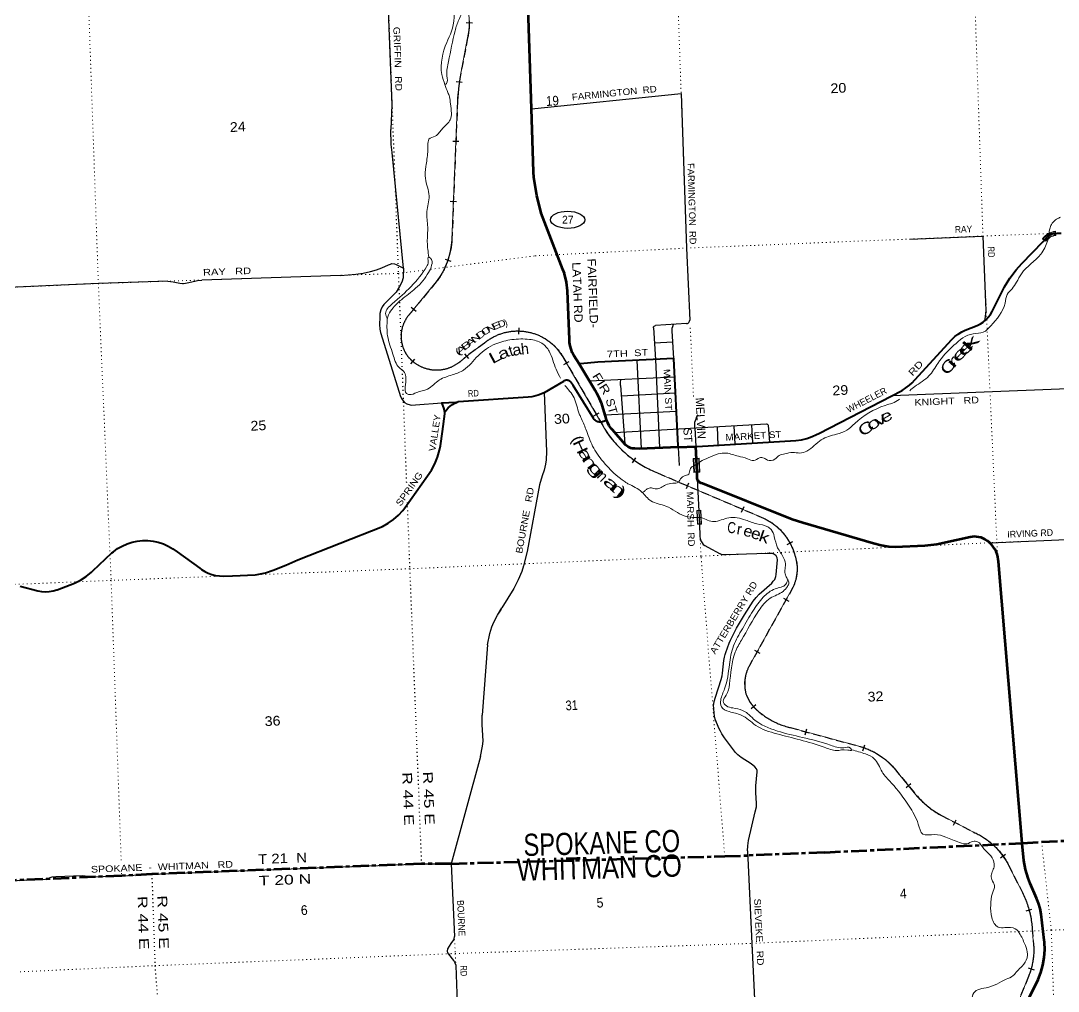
# Model space of a CAD drawing. Header units: feet. Extents: x 745759 to 1002271, y -170898 to 32007.
# Drawn here: x 947654 to 966393, y -70305 to -52781 of the extents above; entities that cross this region are included whole.
import ezdxf
from ezdxf.enums import TextEntityAlignment as Align

# ---------------------------------------------------------------- set-up
doc = ezdxf.new("R2010")
doc.units = ezdxf.units.FT
doc.header["$LTSCALE"] = 48
doc.header["$PDMODE"] = 32
doc.header["$PDSIZE"] = 24
for name, pattern in [('DOTTED', [1.5, 0.3, -1.2]), ('LONG_DASH_SHORT_DASH', [9.9, 6, -1.2, 1.5, -1.2]), ('MEDIUM_DASHED', [4.5, 3, -1.5])]:
    doc.linetypes.add(name, pattern=pattern)
for name, color, linetype, lineweight in [('11', 7, 'LONG_DASH_SHORT_DASH', 60), ('17', 7, 'Continuous', 25), ('23', 7, 'Continuous', 70), ('26', 7, 'Continuous', 40), ('29', 7, 'Continuous', 25), ('31', 7, 'Continuous', 13), ('34', 7, 'Continuous', 13), ('39', 7, 'Continuous', 13), ('59', 7, 'Continuous', 13), ('6', 7, 'DOTTED', 25), ('61', 7, 'Continuous', 13), ('63', 7, 'Continuous', 25), ('7', 7, 'DOTTED', 13)]:
    doc.layers.add(name, color=color, linetype=linetype, lineweight=lineweight)
for name, color, linetype in [('12', 7, 'Continuous'), ('27', 7, 'Continuous'), ('30', 7, 'Continuous'), ('41', 7, 'Continuous')]:
    doc.layers.add(name, color=color, linetype=linetype)

msp = doc.modelspace()

# ---------------------------------------------------------------- linework, layer by layer
at = {"layer": '11'}
for q in [(965743.23, -67631.71), (960785.92, -67854.04)]:
    msp.add_line((962175.06, -67797.62), q, dxfattribs=at)
for points in [[(965743.23, -67631.71), (966091.98, -67606.45), (966914.56, -67570.06)], [(955428.69, -68001.41), (954889.85, -68005.83), (950021.26, -68191.55), (949477.58, -68220.38), (944656.22, -68425.94), (944053.66, -68443.57), (939293.86, -68591.69), (938643.04, -68609.69), (935735.29, -68749.49)], [(955428.69, -68001.41), (960368.16, -67866.59), (960785.92, -67854.04)]]:
    msp.add_lwpolyline(points, dxfattribs=at)
at = {"layer": '17'}
msp.add_ellipse((957532.37, -56374.58), major_axis=(-309.24, 1), ratio=0.500121, dxfattribs=at)
at = {"layer": '23'}
msp.add_line((959529.31, -60480.22), (959845.45, -60467.55), dxfattribs=at)
for points in [[(956876.69, -54370.99), (956714.01, -49446.41), (956696.12, -49339.82), (956672.07, -49250.63), (956623.86, -49119.49), (956537.84, -48915.4), (956430.96, -48721.43), (956304.39, -48539.68), (956159.52, -48372.17), (956042.41, -48259.31), (955995.25, -48213.38), (954137.48, -46602.43)], [(957737.28, -58976.8), (957644.04, -58823.77), (957615.94, -58769.01), (957593.71, -58711.62), (957577.6, -58652.22), (957567.8, -58591.46), (957564.44, -58535.99), (957531.44, -57656.05), (957510.32, -57501.64), (957473.17, -57350.28), (957472.12, -57346.82), (957445.01, -57270.44), (957055.59, -56254.53), (956972.45, -55937.38), (956922.92, -55613.28), (956914.27, -55508.77), (956876.69, -54370.99)], [(958233.37, -59988.97), (958226.64, -59963.97), (958180.54, -59800.88), (958155.95, -59722.21), (958148.08, -59697.05), (958138.15, -59672.21), (958109.03, -59599.33), (958060.81, -59507.79), (958054.98, -59498.2), (958030.36, -59457.79), (957737.28, -58976.8)], [(959529.31, -60480.22), (958828.71, -60508.31), (958747.62, -60506.82), (958723.7, -60505.89), (958698.19, -60502.29), (958673.2, -60496.05), (958648.99, -60487.23), (958625.84, -60475.93), (958603.99, -60462.28), (958583.7, -60446.41), (958565.17, -60428.51), (958339.62, -60169), (958317.84, -60143.95), (958300.7, -60119), (958283.98, -60094.66), (958255.42, -60042.05), (958243.59, -60013.97), (958233.37, -59988.97)], [(965739.01, -67631.91), (965313.23, -62543.5), (965310.65, -62509.56), (965302.46, -62459.95), (965289.13, -62411.48), (965270.8, -62364.67), (965247.69, -62320.02), (965220.03, -62278.04), (965188.13, -62239.18), (965152.35, -62203.87), (965113.08, -62172.49), (965070.73, -62145.38), (965025.79, -62122.86), (964997.86, -62112.82), (964959.08, -62102.77), (964919.46, -62096.83), (964879.44, -62095.06), (964839.45, -62097.49), (964799.94, -62104.08), (964364.7, -62202.78), (964201.05, -62236.41), (963982.26, -62260.72), (963446.79, -62284.99), (963335.43, -62279.03), (963193.03, -62258.03), (963053.6, -62222.27), (961779.33, -61848.51), (961589.58, -61783.78), (959968.06, -61139.36), (959943.14, -61129.45), (959918.06, -61116.51), (959917.72, -61116.3), (959908.98, -61109.45), (959901, -61101.72), (959893.88, -61093.2), (959887.68, -61083.99), (959882.49, -61074.17), (959879.71, -61067.26), (959873.36, -61042.15), (959872.16, -61017.26), (959868.35, -60938.87), (959845.45, -60467.55)], [(965529.75, -71131.61), (965653.98, -70846.24), (966028.62, -70094.93), (966079.7, -69965.78), (966117, -69832), (966140.11, -69695.05), (966148.78, -69556.44), (966142.91, -69417.69), (966139, -69381.71), (966082.7, -68914.58), (966064.88, -68812.65), (966036.51, -68713.15), (965999.97, -68621.7), (965883.54, -68357.38), (965847.21, -68261.82), (965802.26, -68104.5), (965774, -67943.35), (965739.51, -67637.93), (965739.01, -67631.91)]]:
    msp.add_lwpolyline(points, dxfattribs=at)
at = {"layer": '26'}
for points in [[(959845.45, -60467.55), (959870.45, -60466.06), (961652.09, -60360), (961753.69, -60346.62), (961853.33, -60322.71), (961949.93, -60288.5), (962023.71, -60254.29), (962071.63, -60231.51), (963571.59, -59454.19), (963641.37, -59411.22), (963706.27, -59361.2), (963755, -59315.67), (963804.28, -59263.62), (964469.31, -58536.13), (964524.7, -58483.76), (964585.26, -58437.47), (964650.32, -58397.76), (964711.5, -58368.29), (964930.63, -58285.01), (964986.07, -58255.43), (965038.12, -58220.22), (965086.21, -58179.76), (965129.8, -58134.49), (965168.42, -58084.92), (965201.64, -58031.58), (965225.09, -57984.36), (965422.52, -57586.96), (965520.2, -57425.98), (965634.18, -57276.09), (965737.31, -57164.22), (966117.59, -56765.11), (966182.76, -56693.84), (966230.11, -56655.57), (966256.52, -56642.81), (966284.75, -56630.97), (966314.8, -56623.68), (966349.38, -56619.96)], [(966349.38, -56619.96), (966371.58, -56618.21), (966447.22, -56614.2)], [(959529.31, -60480.22), (959528.21, -60458.82), (959446.95, -58882.18), (958074.16, -58943.84), (957766.86, -58973.9), (957737.28, -58976.8)], [(958233.37, -59988.97), (958208.37, -60002.26), (958184.15, -60015.13), (958175.78, -60018.89), (958161.72, -60023.85), (958147.21, -60027.31), (958132.41, -60029.23), (958117.5, -60029.6), (958102.63, -60028.4), (958087.97, -60025.66), (958073.67, -60021.4), (958059.9, -60015.67), (958046.8, -60008.53), (958034.53, -60000.06), (958023.2, -59990.36), (958012.95, -59979.52), (958003.89, -59967.67), (957632.16, -59364.55), (957590.45, -59306.23), (957583.03, -59298.65), (957574.87, -59291.88), (957566.03, -59286.01), (957556.64, -59281.09), (957546.78, -59277.19), (957536.57, -59274.33), (957526.11, -59272.55), (957515.53, -59271.88), (957504.93, -59272.32), (957494.44, -59273.87), (957484.17, -59276.5), (957474.23, -59280.19), (957464.73, -59284.9), (957455.77, -59290.58), (957454.38, -59291.59), (957105.84, -59501.32), (957000.89, -59539.24), (956954.91, -59554.04), (956886.93, -59569.44), (956817.71, -59577.65), (955562.21, -59661.87), (955550.87, -59662.63)], [(955314.23, -59852.89), (955308.97, -59827.89), (955300.64, -59789.24), (955279.49, -59724.77), (955261.08, -59681.87), (955512.21, -59665.2), (955550.87, -59662.63)], [(955314.23, -59852.89), (955328.68, -59827.89), (955342.93, -59808.07), (955375.27, -59771.79), (955411.24, -59739.09), (955450.42, -59710.33), (955492.4, -59685.82), (955512.21, -59676.89), (955550.87, -59662.63)], [(947644.87, -62992.13), (947960.12, -63076.16), (948028.94, -63086.85), (948098.5, -63090.29), (948168.04, -63086.44), (948236.8, -63075.34), (948304.02, -63057.11), (948313.06, -63054.08), (948622.89, -62935.68), (948732.98, -62880.92), (948836.75, -62814.96), (948933.05, -62738.51), (948957.87, -62715.96), (949300.65, -62390.67), (949326.36, -62369.1), (949403.86, -62312.91), (949486.8, -62265.13), (949574.29, -62226.28), (949665.36, -62196.79), (949759.02, -62176.98), (949854.23, -62167.07), (949949.95, -62167.16), (950045.14, -62177.26), (950138.76, -62197.26), (950229.77, -62226.93), (950317.18, -62265.95), (950400.03, -62313.89), (950477.42, -62370.24), (950888.08, -62663.19), (950920.61, -62687.64), (950979.42, -62724.63), (951041.77, -62755.28), (951106.98, -62779.24), (951174.34, -62796.25), (951243.11, -62806.13), (951312.53, -62808.77), (951480.3, -62802.46), (951886.8, -62786.31), (951926.84, -62780.57), (952072.59, -62749.68), (952214.32, -62703.72), (952441.1, -62609.99), (952661.61, -62516.9), (954189.1, -61910.87), (954290.87, -61854.19), (954386.16, -61787.18), (954473.92, -61710.58), (954553.2, -61625.23), (954593.99, -61573.37), (955002.33, -61000.23), (955074.71, -60892.92), (955135.48, -60778.63), (955183.96, -60658.62), (955219.64, -60534.19), (955234.61, -60458.68), (955273.5, -60200.13), (955312.26, -59877.89), (955314.23, -59852.89)]]:
    msp.add_lwpolyline(points, dxfattribs=at)
at = {"layer": '29'}
for p, q in [((959678.97, -56886.27), (959737.82, -58189.95)), ((953430.11, -57378.48), (950925.33, -57463.38)), ((959678.73, -58247.37), (959118.58, -58283.59)), ((959083.13, -58325.26), (959116.85, -58897.29)), ((959446.95, -58882.18), (959420.22, -58381.67)), ((959099.07, -58595.7), (959430.7, -58577.83)), ((958781.07, -58912.09), (958860.54, -60508.41)), ((959116.85, -58897.29), (959187.95, -60493.12)), ((959464.19, -59216.73), (957925.44, -59288.86)), ((958486.01, -59369), (958564.44, -60422.94)), ((957109.56, -59495.09), (957150.01, -60560.11)), ((959479.01, -59504.13), (958505.98, -59556.49)), ((963392.29, -59548.17), (966566.92, -59419.35)), ((959489.17, -59834.2), (958208.31, -59905)), ((958381.42, -60216.98), (961119.68, -60061.8)), ((959828.78, -60134.04), (959845.08, -60468.08)), ((960230.91, -60112.16), (960246.53, -60443.98)), ((960536.15, -60095.58), (960553.75, -60425.38)), ((960853.12, -60076.9), (960872.72, -60403.96)), ((961153.96, -60080.33), (961176.02, -60388.34)), ((959529.5, -60483.82), (959545.11, -60813.16)), ((959874.13, -61051.57), (959913.25, -61872.66)), ((965172, -62205.14), (966683.16, -62143.82)), ((956329.78, -63407.85), (956285.82, -63480.11)), ((956085.2, -64052.17), (955989.91, -65320.28))]:
    msp.add_line(p, q, dxfattribs=at)
for points in [[(954286.01, -52438.4), (954354.04, -54297.09), (954337.08, -54741.77)], [(956876.69, -54370.99), (959581.48, -54096.62), (959678.97, -56886.27)], [(954566.75, -57248.62), (954360.15, -55162.4), (954346.76, -55016.94), (954337.08, -54741.77)], [(963712.29, -56725.52), (965032.75, -56668.55), (965081.98, -57870.09)], [(953430.11, -57378.48), (953704, -57355.8), (953836, -57338.57), (953973.73, -57307.95), (954078.94, -57281.16), (954176.5, -57244.79), (954298.93, -57185.46), (954331.46, -57173.97), (954358.24, -57166.32), (954402.23, -57168.23), (954436.67, -57181.63), (954566.75, -57248.62)], [(954566.75, -57248.62), (954559.12, -57420.87), (954535.21, -57499.34), (954497.91, -57577.81), (954433.82, -57679.25), (954383.13, -57738.59), (954214.79, -57903.19), (954179.4, -57949.12), (954157.4, -57998.88), (954142.09, -58069.7), (954138.27, -58132.86), (954135.4, -58266.84), (954138.27, -58347.23), (954150.7, -58412.3), (954188.01, -58527.14), (954513.21, -59568.33), (954544.78, -59621.92), (954585.91, -59671.69), (954625.12, -59696.57), (954685.38, -59717.62), (954718.86, -59719.54), (954784.86, -59717.62), (955261.08, -59681.87)], [(950307.8, -57483.67), (949055.79, -57525.04), (943769.31, -57761.6), (938423.88, -57944.65), (935296.44, -58059.8)], [(950307.8, -57483.67), (950357.27, -57486.9), (950404.13, -57494.57), (950528.48, -57517.53), (950576.3, -57522.31), (950593.04, -57522.31), (950630.82, -57520.4), (950658.56, -57515.62), (950796.29, -57481.17), (950849.37, -57470.64), (950925.33, -57463.38)], [(965081.98, -57870.09), (965083.26, -58010.83), (965081.82, -58063.46), (965074.65, -58118.97), (965061.19, -58200.81)], [(959420.22, -58381.67), (959421.92, -58332.84), (959429.57, -58300.31), (959444.88, -58262.03)], [(959678.73, -58247.37), (959695.73, -58244.32), (959709.83, -58239.06), (959720.6, -58230.92), (959728.73, -58219.92), (959734.95, -58206.04), (959737.82, -58189.95)], [(959083.13, -58325.26), (959085.24, -58307), (959092.89, -58294.56), (959106.28, -58286.91), (959118.58, -58283.59)], [(958486.01, -59369), (958487.9, -59313.76), (958494.6, -59264)], [(959828.78, -60134.04), (959828.66, -60057.85), (959831.53, -60030.09), (959839.18, -59996.6), (959851.62, -59965.98), (959861.18, -59944.92), (959890.84, -59898.98)], [(961119.68, -60061.8), (961133.82, -60062.62), (961140.52, -60064.53), (961147.21, -60071.23), (961153.96, -60080.33)], [(957150.01, -60560.11), (957143.33, -60706.57), (957131.23, -60788.05), (957108.11, -60895.96), (957074, -60999.47), (957021.17, -61158.03), (956801.06, -62364.88), (956735.02, -62624.75), (956703.1, -62723.85), (956638.17, -62875.8), (956558.93, -63029.96), (956343.22, -63382.33)], [(959913.25, -61872.66), (959920.63, -62096.21), (959925.58, -62132.54), (959938.23, -62171.09), (959958.6, -62208.52), (959982.26, -62237.16), (960007.02, -62253.67), (960061.5, -62285.61), (960287.66, -62406.74)], [(960580.96, -63745.73), (960723.49, -63505.67), (960884.17, -63261.22), (960937, -63195.15), (960992.03, -63135.69), (961218.75, -62937.48), (961246.26, -62900.04), (961271.57, -62869.21), (961292.48, -62818.56), (961300.19, -62776.72), (961322.2, -62514.65), (961318.34, -62476.11), (961299.63, -62443.07), (961268.27, -62417.75), (961234.15, -62402.33), (961201.68, -62397.93), (961137.3, -62397.93), (960388.92, -62426.56), (960344.9, -62423.24), (960311.88, -62415.54), (960287.66, -62406.74)], [(956085.2, -64052.17), (956125.3, -63844.81), (956162.72, -63725.89), (956197.94, -63640), (956266.18, -63514.47), (956343.22, -63382.33)], [(960167.12, -65135.37), (960169.9, -65112.24), (960180.35, -65073.7), (960204.57, -64994.42), (960303.62, -64677.29), (960321.23, -64606.81), (960330.03, -64560.57), (960354.24, -64333.74), (960365.25, -64272.07), (960376.26, -64224.72), (960387.26, -64190.59), (960451.09, -64018.81), (960473.66, -63962.64), (960580.96, -63745.73)], [(960779.42, -67766.74), (960786.75, -67681.2), (960801.05, -67584.3), (960919.91, -67064.56), (960940.83, -66976.47), (960941.93, -66910.4), (960928.72, -66721), (960933.12, -66597.68), (960955.13, -66342.21), (960952.94, -66317.99), (960941.93, -66291.56), (960915.51, -66254.12), (960849.48, -66201.27), (960664.58, -66086.75), (960605.16, -66038.3), (960563.33, -65994.25), (960365.23, -65729.98), (960315.71, -65657.3), (960290.39, -65611.06), (960262.88, -65553.8), (960197.96, -65390.82), (960184.75, -65335.77), (960175.93, -65276.31), (960167.12, -65135.37)], [(955955, -66068.23), (955994.34, -65877.5), (956003.14, -65791.61), (956000.94, -65688.1), (955985.53, -65487.7), (955989.91, -65320.28)], [(955955, -66068.23), (955428.69, -68001.41), (955487.2, -69318.45)], [(960779.42, -67766.74), (960857.65, -69440.1), (960951.89, -71327.74)], [(948972.23, -68241.6), (949477.58, -68220.38), (950021.26, -68191.55), (954889.85, -68005.83), (955428.69, -68001.41)], [(947328.01, -68314.69), (948102.68, -68280.22), (948142.86, -68270.31), (948184.12, -68253.79), (948222.1, -68241.68), (948285.37, -68233.97), (948771.82, -68216.35), (948816.96, -68219.65), (948853.27, -68225.16), (948921.5, -68240.58), (948947.92, -68243.88), (948972.23, -68241.6)], [(955589.24, -71556), (955797.87, -71187.23), (955822.08, -71138.77), (955828.68, -71099.14), (955817.68, -71059.49), (955793.46, -70993.43), (955586.56, -70641.06), (955562.35, -70594.81), (955542.53, -70513.33), (955516.12, -69839.44), (955501.81, -69797.59), (955476.5, -69751.35), (955384.05, -69636.83), (955367.54, -69610.4), (955360.94, -69579.56), (955366.44, -69539.93), (955428.07, -69443.03), (955476.5, -69376.96), (955482, -69357.13), (955487.2, -69318.45)]]:
    msp.add_lwpolyline(points, dxfattribs=at)
at = {"layer": '31'}
for p, q in [((959863.38, -61622.17), (959938.29, -61618.58)), ((959875.35, -61871.88), (959863.38, -61622.17))]:
    msp.add_line(p, q, dxfattribs=at)
msp.add_lwpolyline([(959882.96, -61863.5), (959871.75, -61629.78), (959930.67, -61626.95), (959941.88, -61860.67)], close=True, dxfattribs=at)
msp.add_lwpolyline([(959938.29, -61618.58), (959950.26, -61868.29), (959875.35, -61871.88)], dxfattribs=at)
at = {"layer": '34'}
for p, q in [((955723.96, -53089.99), (955585.03, -53820.51)), ((955542.21, -54224.24), (955440.16, -56733.7)), ((955157.5, -57496.7), (954687.56, -58067.15)), ((957443.84, -58847.76), (958239.81, -60212.91)), ((959156.74, -60947.27), (961066.77, -61762.52)), ((961599.37, -63012.78), (960814.91, -64423.37)), ((961549.39, -65544.63), (962792.74, -65881.59)), ((963429.98, -66278.1), (963847.38, -66785.72)), ((964282.07, -67133.21), (964887.51, -67443.64)), ((965494.98, -68028.18), (965744.91, -68521.86)), ((965920.32, -69172.85), (965945.67, -69460.6)), ((965853.59, -70040.27), (965697.62, -70427.05))]:
    msp.add_line(p, q, dxfattribs=at)
msp.add_lwpolyline([(955603.01, -58926.11), (955748.17, -58804.71), (956032.58, -58595.48)], dxfattribs=at)
for centre, radius, start, end in [((954440.65, -52809.53), 1313.6, 347.67223, 36.25922), ((959481.63, -54437.92), 3945.21, 170.99638, 176.89519), ((954053.18, -56653.73), 1389.28, 322.64438, 356.70044), ((955120.19, -58479.13), 597.41, 136.40021, 223.19918), ((956629.61, -59329.16), 945.9, 30.59285, 129.13663), ((955164.41, -58410.52), 676.91, 224.87148, 310.38718), ((959902.41, -59076.59), 2013.81, 214.3509, 248.26733), ((960643.03, -62696.53), 1025.64, 15.96513, 65.59724), ((960903.22, -62678.26), 772.35, 334.33464, 19.97446), ((961417.14, -64758.15), 689.02, 150.93035, 194.94203), ((961470.14, -64662.64), 768.89, 200.80985, 231.06296), ((961868.36, -64213.57), 1368.74, 229.91091, 256.52411), ((962488.02, -67081.63), 1238.13, 40.46555, 75.75219), ((965058.47, -65716.34), 1615.64, 221.44397, 241.2785), ((964354.34, -68605.64), 1278.48, 26.85136, 65.3527), ((964239.54, -69276.61), 1683.98, 3.5326, 26.62792), ((964718.27, -69562.77), 1231.64, 337.18933, 4.75874)]:
    msp.add_arc(centre, radius, start, end, dxfattribs=at)
at = {"layer": '39'}
for points in [[(955316.29, -53934.34), (955259.07, -53751.81), (955347.46, -53175.28), (955481.71, -52713.34), (955522.97, -52570.28), (955576.12, -52587.8), (955603.85, -52660.98), (955568.54, -52761.44), (955497.94, -52962.36), (955380.27, -53516.16), (955352.85, -53777.41), (955343.4, -53912.86), (955316.29, -53934.34)], [(955025.19, -57044.31), (954996.94, -56774.69), (955003.9, -56506.39), (954988.2, -56227.12), (955030.59, -55942.98), (954962.85, -55628), (954972.37, -55411.95), (955003.9, -55152.52), (955007.73, -55025.4), (955026.78, -54921.72), (955140.6, -54863.72), (955274.56, -54724.14), (955411.74, -54568.29), (955431.91, -54446.41), (955415.8, -54282), (955397.36, -54151.96), (955367.43, -54074.86), (955316.29, -53934.34)], [(966218.81, -56712.76), (966239.58, -56539.9), (966268.26, -56458.37), (966304.49, -56411.57), (966360.36, -56366.28), (966414.71, -56336.08), (966433.65, -56324.81)], [(966218.81, -56712.76), (966201.83, -56759.56), (966078.74, -56997.74), (965727.79, -57347.47), (965640.87, -57502.86), (965558.1, -57619.77), (965472.54, -57720.69), (965432.16, -57881.84), (965172.66, -58291.54), (965039.43, -58404.89), (964855.72, -58432.08), (964507.91, -58640.63), (964218.18, -58967.2), (964058.36, -59194.68), (963800.26, -59386.72), (963710.92, -59460.64)], [(954274.58, -58164.19), (954243.57, -58064.98), (954361.9, -57893.94), (954704.58, -57580.88), (954984.71, -57222.55), (955014.29, -57128.42), (955018.47, -57049.64), (955053.47, -57066.05), (955075.92, -57195.89), (955019.93, -57325.58), (954786.52, -57611.09), (954529.11, -57817.2), (954381.3, -57961.48), (954299.12, -58090.45), (954272.77, -58168.31)], [(954272.77, -58168.31), (954279.62, -58472.19), (954376.24, -58801.86), (954488.59, -59042.11), (954585.62, -59134.03), (954610.42, -59229.51), (954600.15, -59389.18), (954622.21, -59510.99), (954669.44, -59530.82), (954808.33, -59491.74), (954998.49, -59431.99), (955217.65, -59266.05), (955448.57, -59176.09), (955653.41, -59087.41), (955914.38, -58830.76), (956233.71, -58615.56), (956525.62, -58538.71), (956843.25, -58535.13), (957067.91, -58604.64), (957197.7, -58749.34), (957322.22, -59073.6), (957404.42, -59236.48)], [(957478.48, -59364.57), (957647.31, -59591.46), (957741.76, -59876.92), (957770.11, -59942.91)], [(963526.85, -59612.95), (963518.04, -59620.24), (963265.83, -59727.37), (962716.57, -60052.63), (962575.71, -60174.42), (962390.15, -60246.02), (962113.46, -60346.3), (961852.04, -60552.6), (961724.99, -60587.08), (961599.7, -60575.12), (961456.11, -60600.34), (961354.96, -60629.5), (961275.85, -60697.87), (961141.9, -60714.55), (961079.73, -60677.33), (960997.07, -60673.34), (960894.89, -60722.71), (960778.55, -60688.15), (960615.56, -60645.82), (960397.51, -60588.08), (960249.41, -60603.44), (960067.77, -60672.84), (959930.36, -60742.07), (959805.11, -60824.1)], [(957770.11, -59942.91), (957862.1, -60157.07), (957983.62, -60461.34), (958172.28, -60740.14), (958572.55, -61109.23), (958621.94, -61139.55)], [(959805.11, -60824.1), (959789.83, -60829.59), (959743.94, -60878.19), (959718.08, -60966.1), (959629.36, -61002.71), (959556.56, -61076.82), (959532.15, -61112.27), (959432.51, -61131.29), (959305.27, -61161.74), (959219.05, -61208.3), (959133.85, -61234.66), (959044.38, -61214.9), (958968.92, -61234.74), (958924.44, -61271.18), (958880.7, -61296.5)], [(958621.94, -61139.55), (958873.26, -61293.85), (959035.84, -61451.04), (959308.04, -61546.41), (959636.44, -61721.61), (959945.37, -61750.97)], [(959945.37, -61750.97), (960174.39, -61822), (960440.71, -61756.48), (960748.37, -61795.71), (960950.86, -61864.29), (961148.79, -61918.66), (961207.15, -61967.55), (961263.77, -62092.64), (961323.99, -62295.16), (961433.58, -62479.14), (961464.85, -62624.67), (961453.62, -62723.94), (961471.81, -62807.66), (961507.17, -62872.4)], [(961507.17, -62872.4), (961471.08, -62956.79), (961281.99, -63038.64), (961066.16, -63190.32), (960877.23, -63439.38), (960687.83, -63761), (960527.84, -64067.06), (960453.91, -64405.15), (960366.84, -64844.62), (960296.43, -65049.56), (960310.27, -65167.74), (960447.33, -65255.67), (960667.59, -65317.34), (960930.17, -65503.84), (961309.76, -65656.37), (962164.41, -65898.29), (962386.57, -65957.85), (962591.34, -65949.76), (962659.76, -65950.42), (962637.92, -65915.23), (962520.15, -65906.59), (962277.21, -65860.49), (961773.6, -65722.14), (961319.34, -65605.53), (960890.34, -65388.96), (960782.89, -65289.49), (960691.64, -65233.55), (960512.5, -65190), (960399.97, -65151.23), (960343.56, -65067.38), (960394.62, -64960.1), (960455.2, -64759.67), (960557.74, -64184.46), (960671.7, -63965.28), (960985.49, -63432.03), (961191.75, -63208.3), (961423.01, -63084.07), (961502.86, -62995.1), (961526.52, -62933.59), (961507.17, -62872.4)], [(962663.55, -65944.52), (962912.62, -66020.55), (963069.65, -66105.48), (963209.89, -66340.33), (963376.65, -66541.63), (963698.92, -66960.91), (963863.77, -67287.22), (963948.98, -67466.35), (964158.55, -67474.15), (964364.07, -67522.44), (964610.18, -67619.09), (964742.09, -67642.8), (964852.58, -67599.08), (964935.35, -67605.07), (965048.1, -67730.46), (965175.19, -67861.19), (965236.66, -68007.25), (965219.22, -68102.8), (965185.43, -68193.11), (965194.17, -68289.38), (965241.83, -68399.86), (965206.1, -68532.57), (965172.5, -68749.8), (965193.57, -68974.41), (965308.68, -69148.04), (965429.77, -69156.17), (965617.76, -69175.1), (965705.45, -69281.59), (965799.58, -69478.41), (965837.8, -69635.86), (965829.91, -69698.95), (965739.45, -69852.08), (965651.29, -69941.05), (965580.89, -70023.09), (965449.31, -70088.01), (965282.59, -70174.8), (965090.71, -70240.68), (964937.68, -70278.45), (964851.23, -70361.28), (964815.01, -70483.95), (964694.24, -70564.45), (964627.72, -70684.58), (964636.49, -70863.46), (964666.65, -71027.18), (964696.1, -71168.03)]]:
    msp.add_spline(points, degree=3, dxfattribs=at)
at = {"layer": '59'}
for points in [[(959813.26, -60936.1), (959801.17, -60686.39), (959906.05, -60681.32), (959918.13, -60931.03)], [(959898.44, -60689.7), (959809.55, -60693.99), (959820.86, -60927.71), (959909.74, -60923.42)]]:
    msp.add_lwpolyline(points, close=True, dxfattribs=at)
at = {"layer": '6'}
msp.add_line((954493.7, -57863.76), (954619.34, -61129.8), dxfattribs=at)
for points in [[(954125.37, -48761.83), (954270.95, -51977.25), (954473.65, -57342.45), (954490.27, -57774.44)], [(954632.8, -61479.87), (954678.79, -62675.29), (954889.85, -68005.83)], [(950021.36, -68193.56), (950078.08, -69842.81), (950229.61, -71777.33)]]:
    msp.add_lwpolyline(points, dxfattribs=at)
at = {"layer": '61'}
for p, q in [((966336.27, -56590.91), (966343.46, -56649.74)), ((966343.24, -56581.91), (966352.34, -56656.35)), ((966169.26, -56761.88), (966109.26, -56716.89)), ((966167.66, -56750.68), (966120.74, -56715.5))]:
    msp.add_line(p, q, dxfattribs=at)
for centre, radius, start, end in [((966382.2, -56919.09), 339.38, 96.46897, 143.46751), ((966382.2, -56919.09), 331.38, 97.96683, 142.09258), ((966381.45, -56919.46), 272.38, 98.01668, 141.70942), ((966381.45, -56919.46), 264.38, 96.46886, 143.46744)]:
    msp.add_arc(centre, radius, start, end, dxfattribs=at)
msp.add_point((966120.74, -56715.5), dxfattribs=at)
at = {"layer": '63'}
for p, q in [((955700.66, -52814.96), (955811.27, -52815.63)), ((955519.73, -53877.56), (955629.34, -53892.39)), ((955459.04, -54952.8), (955569.56, -54957.29)), ((955412.31, -56037.59), (955522.83, -56042.08)), ((955317.01, -57086.13), (955421.77, -57121.62)), ((954708.65, -57953.3), (954794.02, -58023.63)), ((956652.89, -58437.05), (956656.76, -58326.51)), ((955747.46, -58878.45), (955676.5, -58793.6)), ((954699.35, -58973.7), (954769.73, -58888.37)), ((957460.95, -58988.5), (957556.5, -58932.78)), ((958003.27, -59913.45), (958098.83, -59857.73)), ((958700.32, -60761.65), (958764.35, -60671.46)), ((959676.6, -61227.33), (959720.02, -61125.6)), ((960674.21, -61655.97), (960717.63, -61554.24)), ((961499.71, -62237.13), (961597.13, -62184.75)), ((961428.13, -63205.26), (961524.79, -63259.02)), ((960909.29, -64143.58), (961005.96, -64197.34)), ((960843.91, -65199.71), (960928.29, -65128.18)), ((961821.65, -65673.85), (961850.58, -65567.09)), ((962864.91, -65961.32), (962900.65, -65856.64)), ((963645.16, -66624.02), (963730.59, -66553.77)), ((964499.53, -67307.77), (964550, -67209.34)), ((965351.1, -67893.66), (965440.75, -67828.87)), ((965810.96, -68851.77), (965917.91, -68823.55)), ((965851.91, -69883.78), (965957.92, -69915.34))]:
    msp.add_line(p, q, dxfattribs=at)
at = {"layer": '63', "linetype": 'MEDIUM_DASHED'}
for points in [[(955755.1, -52780.64), (955755.33, -52803.62), (955755.19, -52826.54), (955754.76, -52849.52), (955753.89, -52872.33), (955752.51, -52895.35), (955750.88, -52918.24), (955748.68, -52941.04), (955746.31, -52963.81), (955743.36, -52986.69), (955740.07, -53009.32), (955736.4, -53031.89), (955732.35, -53054.6), (955727.78, -53077.02), (955725.04, -53090.2), (955586.11, -53820.69), (955576.9, -53881.69), (955567.67, -53949.91), (955559.99, -54018.63), (955553.13, -54086.98), (955547.44, -54155.4), (955543.31, -54224.3), (955441.26, -56733.77), (955441.15, -56735.1), (955439.55, -56759.4), (955437.54, -56783.57), (955435.02, -56807.72), (955432.09, -56831.72), (955428.78, -56855.78), (955425.16, -56879.77), (955420.91, -56903.66), (955416.38, -56927.48), (955411.33, -56951.26), (955405.99, -56974.99), (955400.12, -56998.5), (955393.94, -57021.94), (955387.35, -57045.25), (955380.25, -57068.52), (955372.82, -57091.54), (955365.01, -57114.6), (955356.75, -57137.34), (955348.1, -57160.13), (955339.02, -57182.58), (955329.62, -57204.96), (955319.9, -57227.1), (955309.67, -57249.21), (955299.01, -57270.98), (955288.12, -57292.57), (955276.73, -57314.14), (955265.09, -57335.34), (955253.04, -57356.41), (955240.46, -57377.23), (955227.74, -57397.79), (955214.61, -57418.21), (955200.95, -57438.38), (955187.16, -57458.28), (955173.03, -57477.94), (955158.36, -57497.38), (954688.39, -58067.88), (954681.2, -58075.5), (954674.26, -58083.23), (954667.45, -58091.07), (954660.69, -58099.04), (954654.14, -58107.12), (954647.76, -58115.3), (954641.42, -58123.6), (954635.31, -58132.01), (954629.36, -58140.5), (954623.49, -58149.17), (954617.84, -58157.87), (954612.28, -58166.66), (954606.89, -58175.6), (954601.71, -58184.58), (954596.66, -58193.69), (954591.73, -58202.84), (954586.98, -58212.15), (954582.4, -58221.45), (954578, -58230.93), (954573.76, -58240.39), (954569.65, -58249.98), (954565.75, -58259.61), (954562.02, -58269.32), (954558.42, -58279.07), (954555.03, -58288.93), (954551.78, -58298.84), (954548.72, -58308.79), (954545.81, -58318.77), (954543.15, -58328.82), (954540.61, -58338.93), (954538.24, -58349.03), (954536.04, -58359.2), (954534.06, -58369.42), (954532.24, -58379.72), (954530.55, -58389.97), (954529.12, -58400.28), (954527.85, -58410.61), (954526.71, -58420.97), (954525.79, -58431.29), (954525.07, -58441.72), (954524.48, -58452.11), (954524.14, -58462.49)], [(954524.14, -58462.49), (954523.89, -58472.88), (954523.89, -58483.33), (954524.06, -58493.71), (954524.4, -58504.08), (954524.91, -58514.52), (954525.67, -58524.88), (954526.52, -58535.24), (954527.6, -58545.59), (954528.83, -58555.98), (954530.26, -58566.23), (954531.91, -58576.52), (954533.67, -58586.77), (954535.61, -58597.01), (954537.8, -58607.17), (954540.12, -58617.37), (954542.6, -58627.47), (954545.29, -58637.53), (954548.14, -58647.49), (954551.18, -58657.46), (954554.33, -58667.37), (954557.74, -58677.2), (954561.26, -58686.99), (954565, -58696.73), (954568.87, -58706.41), (954572.94, -58715.97), (954577.13, -58725.49), (954581.5, -58734.92), (954586.07, -58744.29), (954590.77, -58753.54), (954595.64, -58762.79), (954600.67, -58771.86), (954605.87, -58780.92), (954611.23, -58789.82), (954616.72, -58798.67), (954622.33, -58807.4), (954628.15, -58816.07), (954634.14, -58824.56), (954640.21, -58832.98), (954646.48, -58841.34), (954652.84, -58849.54), (954659.37, -58857.65), (954666.1, -58865.63), (954672.87, -58873.47), (954679.81, -58881.23), (954685.48, -58887.32), (954693.87, -58895.65), (954702.4, -58903.75), (954711.08, -58911.69), (954719.9, -58919.6), (954728.87, -58927.27), (954737.93, -58934.74), (954747.14, -58942.17), (954756.48, -58949.35), (954765.93, -58956.35), (954775.57, -58963.26), (954785.26, -58969.92), (954795.03, -58976.49), (954805, -58982.87), (954815.03, -58989.01), (954825.19, -58995.01), (954835.41, -59000.86), (954845.82, -59006.52), (954856.22, -59011.99), (954866.81, -59017.27), (954877.42, -59022.36), (954888.15, -59027.31), (954898.94, -59032.02), (954909.82, -59036.53), (954920.77, -59040.9), (954931.84, -59045.04), (954942.96, -59049.03), (954954.14, -59052.78), (954965.36, -59056.39), (954976.67, -59059.71), (954988.05, -59062.89), (954999.41, -59065.88), (955010.87, -59068.68), (955022.38, -59071.23), (955033.99, -59073.6), (955045.55, -59075.83), (955057.2, -59077.76), (955068.87, -59079.51), (955080.57, -59081.12), (955092.23, -59082.48), (955104.03, -59083.6), (955115.78, -59084.58), (955127.53, -59085.28), (955139.29, -59085.88), (955151.13, -59086.2), (955162.89, -59086.32), (955174.64, -59086.25), (955186.5, -59085.99), (955198.25, -59085.44), (955210.02, -59084.8), (955221.77, -59083.87), (955233.58, -59082.8), (955245.24, -59081.49), (955256.95, -59079.93), (955268.61, -59078.24), (955280.28, -59076.36)], [(955280.28, -59076.36), (955291.85, -59074.18), (955303.47, -59071.86), (955314.99, -59069.36), (955326.46, -59066.61), (955337.84, -59063.68), (955349.22, -59060.55), (955360.55, -59057.28), (955371.79, -59053.71), (955382.98, -59050.02), (955394.13, -59046.08), (955405.22, -59041.99), (955416.18, -59037.67), (955427.08, -59033.2), (955437.89, -59028.54), (955448.66, -59023.64), (955459.27, -59018.6), (955469.89, -59013.37), (955480.33, -59007.95), (955490.76, -59002.33), (955500.99, -58996.52), (955511.19, -58990.56), (955521.24, -58984.47), (955531.23, -58978.15), (955541.05, -58971.62), (955550.76, -58965), (955560.44, -58958.14), (955569.91, -58951.18), (955579.29, -58944.03), (955588.53, -58936.64), (955597.63, -58929.21), (955602.3, -58925.27), (955747.49, -58803.84), (956031.91, -58594.61), (956038.84, -58588.97), (956051.84, -58578.76), (956065.11, -58568.83), (956078.39, -58559.11), (956091.91, -58549.57), (956105.68, -58540.32), (956119.49, -58531.28), (956133.42, -58522.49), (956147.64, -58513.97), (956161.96, -58505.62), (956176.39, -58497.64), (956190.95, -58489.92), (956205.7, -58482.3), (956220.57, -58475.05), (956235.48, -58468.1), (956250.58, -58461.26), (956265.8, -58454.79), (956281.07, -58448.63), (956296.56, -58442.65), (956312.05, -58437.02), (956327.63, -58431.55), (956343.4, -58426.4), (956359.16, -58421.61), (956375.04, -58417.04), (956390.96, -58412.7), (956407.06, -58408.68), (956423.1, -58404.92), (956439.34, -58401.48), (956455.5, -58398.3), (956471.81, -58395.38), (956488.1, -58392.78), (956504.45, -58390.48), (956520.82, -58388.4), (956537.3, -58386.69), (956553.79, -58385.18), (956570.27, -58384.02), (956586.76, -58383.07), (956603.28, -58382.55), (956619.82, -58382.23), (956636.29, -58382.18), (956652.82, -58382.41), (956669.34, -58382.99), (956685.9, -58383.86), (956702.37, -58384.91), (956718.87, -58386.39), (956735.29, -58388.12), (956751.73, -58390.05), (956768.02, -58392.3), (956784.42, -58394.92), (956800.71, -58397.73), (956816.9, -58400.92), (956833.05, -58404.24), (956849.24, -58407.98), (956865.22, -58411.95), (956881.15, -58416.18), (956897.13, -58420.71), (956912.89, -58425.58), (956928.61, -58430.59), (956944.23, -58435.98), (956959.86, -58441.59), (956975.22, -58447.47), (956990.57, -58453.69), (957005.78, -58460.09), (957020.96, -58466.75), (957035.88, -58473.77), (957050.82, -58480.99), (957065.57, -58488.44)], [(957065.57, -58488.44), (957080.17, -58496.2), (957094.57, -58504.19), (957108.9, -58512.44), (957123.13, -58520.86), (957137.12, -58529.64), (957151, -58538.6), (957164.73, -58547.86), (957178.34, -58557.3), (957191.68, -58567.03), (957204.9, -58576.92), (957217.92, -58587.04), (957230.8, -58597.47), (957243.43, -58608.04), (957256, -58618.87), (957268.24, -58629.9), (957280.42, -58641.19), (957292.26, -58652.66), (957303.99, -58664.32), (957315.48, -58676.12), (957326.82, -58688.24), (957337.83, -58700.53), (957348.67, -58712.92), (957359.38, -58725.63), (957369.79, -58738.4), (957380, -58751.4), (957389.94, -58764.67), (957399.66, -58777.95), (957409.19, -58791.46), (957418.44, -58805.24), (957427.48, -58819.04), (957436.27, -58832.98), (957444.79, -58847.2), (958240.74, -60212.32), (958259.15, -60238.81), (958279.63, -60267.34), (958300.7, -60295.45), (958322.18, -60323.09), (958344.19, -60350.5), (958366.54, -60377.6), (958389.56, -60404.1), (958412.91, -60430.32), (958436.86, -60456.12), (958461.15, -60481.61), (958485.92, -60506.44), (958511.03, -60530.97), (958536.55, -60555), (958562.66, -60578.63), (958589.01, -60601.7), (958615.87, -60624.53), (958643.03, -60646.63), (958670.71, -60668.5), (958698.7, -60689.62), (958727.01, -60710.44), (958755.56, -60730.71), (958784.69, -60750.55), (958814.13, -60769.65), (958843.72, -60788.37), (958873.9, -60806.7), (958904.13, -60824.38), (958934.75, -60841.56), (958965.87, -60858.09), (958996.95, -60874.16), (959028.44, -60889.74), (959060.41, -60904.65), (959092.35, -60919.11), (959124.5, -60933.02), (959157.16, -60946.25), (961067.22, -61761.51), (961083.54, -61769.04), (961099.6, -61776.89), (961115.54, -61785.01), (961131.47, -61793.37), (961147.15, -61802.06), (961162.6, -61810.99), (961178.06, -61820.15), (961193.26, -61829.63), (961208.25, -61839.36), (961223.19, -61849.41), (961237.82, -61859.66), (961252.36, -61870.09), (961266.75, -61880.9), (961280.81, -61891.9), (961294.74, -61903.18), (961308.5, -61914.61), (961322.09, -61926.41), (961335.4, -61938.32), (961348.55, -61950.59), (961361.42, -61962.97), (961374.16, -61975.64), (961386.6, -61988.49), (961398.81, -62001.58), (961410.84, -62014.82), (961422.62, -62028.39), (961434.21, -62042.11), (961445.48, -62056.02), (961456.58, -62070.08), (961467.32, -62084.43), (961477.89, -62098.91), (961488.18, -62113.49), (961498.25, -62128.32)], [(961498.26, -62128.34), (961508.01, -62143.36), (961517.55, -62158.61), (961526.86, -62173.89), (961535.81, -62189.45), (961544.49, -62205.11), (961552.98, -62220.92), (961561.12, -62236.79), (961568.99, -62252.99), (961576.63, -62269.19), (961583.87, -62285.55), (961590.96, -62301.97), (961597.71, -62318.67), (961604.13, -62335.33), (961610.28, -62352.1), (961616.2, -62369.11), (961621.67, -62386.14), (961627, -62403.21), (961630.16, -62414.09), (961633.04, -62422.19), (961637.39, -62434.92), (961641.57, -62447.83), (961645.41, -62460.74), (961649.14, -62473.69), (961652.57, -62486.75), (961655.85, -62499.9), (961658.83, -62513.01), (961661.56, -62526.25), (961664.11, -62539.49), (961666.47, -62552.81), (961668.48, -62566.13), (961670.35, -62579.56), (961671.97, -62592.96), (961673.34, -62606.4), (961674.44, -62619.8), (961675.35, -62633.27), (961676.08, -62646.75), (961676.46, -62660.25), (961676.67, -62673.73), (961676.61, -62687.25), (961676.37, -62700.78), (961675.82, -62714.25), (961675.1, -62727.72), (961674.14, -62741.16), (961672.89, -62754.64), (961671.44, -62768.01), (961669.78, -62781.46), (961667.85, -62794.78), (961665.7, -62808.17), (961663.28, -62821.41), (961660.69, -62834.67), (961657.88, -62847.82), (961654.81, -62861.02), (961651.45, -62874.08), (961647.95, -62887.07), (961644.18, -62900.1), (961640.23, -62912.96), (961636.04, -62925.79), (961631.54, -62938.56), (961626.92, -62951.19), (961622.07, -62963.8), (961616.9, -62976.32), (961611.64, -62988.72), (961606.15, -63001.02), (961600.35, -63013.28), (960815.87, -64423.9), (960810.08, -64434.46), (960804.57, -64445.09), (960799.23, -64455.82), (960793.99, -64466.68), (960789.02, -64477.61), (960784.25, -64488.57), (960779.58, -64499.68), (960775.18, -64510.84), (960770.99, -64522.06), (960766.95, -64533.43), (960763.17, -64544.78), (960759.49, -64556.2), (960756.06, -64567.74), (960752.87, -64579.27), (960749.88, -64590.91), (960747.02, -64602.55), (960744.42, -64614.32), (960741.99, -64626.04), (960739.81, -64637.89), (960737.82, -64649.69), (960736, -64661.59), (960734.43, -64673.47), (960733.08, -64685.4), (960731.89, -64697.32), (960730.96, -64709.32), (960730.19, -64721.33), (960729.66, -64733.31), (960729.29, -64745.31), (960729.23, -64757.31), (960729.32, -64769.32), (960729.6, -64781.28), (960730.09, -64793.28), (960730.83, -64805.26), (960731.78, -64817.29), (960732.85, -64829.23)], [(960732.85, -64829.23), (960734.24, -64841.16), (960735.82, -64853.07), (960737.55, -64864.96), (960739.49, -64876.75), (960741.72, -64888.61), (960744.07, -64900.38), (960746.69, -64912.08), (960749.42, -64923.75), (960752.44, -64935.41), (960752.45, -64935.45), (960757.28, -64947.95), (960762.38, -64960.3), (960767.71, -64972.58), (960773.2, -64984.86), (960778.95, -64996.97), (960784.89, -65008.92), (960791, -65020.89), (960797.37, -65032.68), (960803.92, -65044.31), (960810.72, -65055.94), (960817.69, -65067.34), (960824.8, -65078.69), (960832.18, -65089.92), (960839.73, -65100.93), (960847.5, -65111.86), (960855.39, -65122.66), (960863.56, -65133.36), (960871.82, -65143.85), (960880.36, -65154.23), (960889, -65164.43), (960897.86, -65174.54), (960906.87, -65184.41), (960916.06, -65194.14), (960925.38, -65203.74), (960934.96, -65213.16), (960944.65, -65222.46), (960954.51, -65231.53), (960964.47, -65240.47), (960974.68, -65249.16), (960985, -65257.72), (960987.62, -65259.87), (960991.34, -65262.94), (961009.71, -65278.17), (961028.49, -65293.03), (961047.43, -65307.42), (961066.68, -65321.56), (961086.05, -65335.42), (961105.85, -65348.94), (961125.7, -65362.07), (961145.96, -65374.85), (961166.27, -65387.25), (961186.89, -65399.39), (961207.65, -65411.06), (961228.66, -65422.36), (961249.78, -65433.38), (961271.24, -65443.96), (961292.83, -65454.25), (961314.58, -65464.07), (961336.43, -65473.63), (961358.55, -65482.61), (961380.78, -65491.32), (961403.07, -65499.65), (961425.58, -65507.6), (961448.24, -65515.09), (961471.13, -65522.22), (961493.95, -65529.04), (961517.02, -65535.31), (961540.15, -65541.19), (961549.67, -65543.57), (962793.02, -65880.53), (962814, -65885.98), (962834.75, -65891.88), (962855.41, -65898.16), (962876.11, -65904.69), (962896.59, -65911.68), (962916.85, -65919), (962937.17, -65926.59), (962957.25, -65934.63), (962977.12, -65943), (962997.01, -65951.76), (963016.57, -65960.81), (963036.07, -65970.11), (963055.46, -65979.89), (963074.5, -65989.97), (963093.46, -66000.41), (963112.23, -66011.06), (963130.89, -66022.19), (963149.24, -66033.5), (963167.47, -66045.29), (963185.4, -66057.26), (963203.23, -66069.59), (963220.74, -66082.21), (963238.04, -66095.17), (963255.15, -66108.34), (963272.03, -66121.96), (963288.71, -66135.79), (963305.07, -66149.91), (963321.25, -66164.25), (963337.07, -66179.01), (963352.7, -66193.97)], [(963352.7, -66193.97), (963368.03, -66209.11), (963383.15, -66224.59), (963397.94, -66240.36), (963412.52, -66256.47), (963426.82, -66272.63), (963430.83, -66277.4), (963848.21, -66785), (963863.86, -66802.45), (963883.03, -66823.27), (963902.5, -66843.5), (963922.4, -66863.62), (963942.62, -66883.16), (963963.14, -66902.51), (963983.88, -66921.43), (964005.15, -66940.07), (964026.72, -66958.15), (964048.45, -66975.95), (964070.69, -66993.48), (964093.03, -67010.51), (964115.74, -67027.19), (964138.91, -67043.37), (964162.08, -67059.21), (964185.63, -67074.69), (964209.63, -67089.68), (964233.65, -67104.32), (964257.9, -67118.52), (964282.59, -67132.24), (964887.99, -67442.65), (964908.27, -67452.1), (964928.24, -67461.96), (964948.05, -67472.18), (964967.87, -67482.67), (964987.36, -67493.6), (965006.57, -67504.8), (965025.79, -67516.29), (965044.68, -67528.2), (965063.3, -67540.4), (965081.88, -67553.01), (965100.05, -67565.86), (965118.12, -67578.94), (965135.98, -67592.48), (965153.45, -67606.26), (965170.75, -67620.4), (965187.84, -67634.71), (965204.71, -67649.5), (965221.25, -67664.4), (965237.56, -67679.77), (965253.53, -67695.27), (965269.36, -67711.11), (965284.78, -67727.21), (965299.93, -67743.59), (965314.86, -67760.15), (965329.45, -67777.13), (965343.82, -67794.27), (965357.8, -67811.68), (965371.56, -67829.25), (965384.88, -67847.18), (965397.97, -67865.29), (965410.71, -67883.53), (965423.19, -67902.07), (965435.27, -67920.84), (965447.07, -67939.92), (965458.59, -67958.99), (965469.66, -67978.44), (965480.39, -67998.01), (965490.9, -68017.74), (965495.96, -68027.68), (965745.89, -68521.37), (965747.15, -68523.94), (965760.08, -68550.3), (965772.53, -68576.89), (965784.49, -68603.84), (965795.95, -68630.82), (965807.09, -68658.16), (965817.56, -68685.53), (965827.72, -68713.27), (965837.19, -68741.05), (965846.35, -68769.02), (965855, -68797.02), (965863.17, -68825.39), (965870.67, -68853.8), (965877.82, -68882.22), (965884.49, -68911.01), (965890.65, -68939.67), (965896.31, -68968.53), (965901.32, -68997.6), (965905.98, -69026.51), (965910.13, -69055.64), (965913.63, -69084.97), (965916.78, -69114.14), (965919.44, -69143.36), (965921.42, -69172.76), (965946.77, -69460.51), (965947.72, -69472.71), (965949.13, -69494.16), (965950.1, -69515.7), (965950.79, -69537.26), (965950.99, -69558.74), (965950.91, -69580.23), (965950.44, -69601.71)], [(965950.44, -69601.71), (965949.53, -69623.26), (965948.29, -69644.66), (965946.72, -69666.2), (965944.69, -69687.55), (965942.34, -69709.03), (965939.54, -69730.32), (965936.47, -69751.62), (965933.04, -69772.79), (965929.19, -69794.04), (965924.89, -69815.1), (965920.34, -69836.05), (965915.38, -69857.09), (965910.1, -69877.88), (965904.45, -69898.64), (965898.29, -69919.32), (965891.96, -69939.79), (965885.23, -69960.24), (965878, -69980.59), (965870.6, -70000.75), (965862.85, -70020.76), (965854.61, -70040.69), (965698.64, -70427.46)]]:
    msp.add_lwpolyline(points, dxfattribs=at)
at = {"layer": '7'}
for p, q in [((959804.47, -59564.67), (959744.33, -58281.12)), ((959856.79, -60681.28), (959844.23, -60413.18)), ((959913.25, -61872.66), (959868.69, -60935.14)), ((949475.89, -68173.08), (949477.58, -68220.38))]:
    msp.add_line(p, q, dxfattribs=at)
for points in [[(963722.76, -25329.3), (963941.07, -30094.23), (964168.81, -35395.74), (964414.77, -40617.77), (964664.73, -45757.01), (964844.89, -51195.84), (965032.75, -56668.55), (965283.86, -62200.6), (965743.23, -67631.71)], [(959722.48, -57814.89), (959678.97, -56886.27), (959489.26, -51457.97), (959312.78, -46053.2), (959138.16, -40809.52), (959083.78, -38223.32), (958817.62, -35625.41), (958642.35, -30327.36), (958403.63, -25553.38)], [(948498.38, -42423.49), (948677.52, -46855.77), (948868.81, -52193.32), (949055.79, -57525.04), (949286.49, -62886.85), (949469.27, -67988.34)], [(955060.05, -57267.18), (956946.22, -57025.08), (959678.97, -56886.27), (965032.75, -56668.55), (966447.22, -56614.21)], [(935296.44, -58059.8), (938423.88, -57944.65), (943769.31, -57761.6), (949055.79, -57525.04), (954473.65, -57342.45), (954944.35, -57282.03)], [(960368.16, -67866.59), (959939.58, -62448.06), (959912.62, -61872.62)], [(966683.32, -62147.63), (965283.86, -62200.6), (959939.58, -62448.06), (954678.79, -62675.29), (949286.49, -62886.85), (943978.85, -63102.28), (938536.42, -63276.02), (935515.11, -63380.44)], [(966091.98, -67606.45), (966266.73, -69201.52), (966331.76, -71102.2)], [(955428.69, -68001.41), (955502.29, -69625.65), (955589.24, -71556)], [(960951.89, -71327.74), (960857.65, -69440.1), (960785.92, -67854.04)], [(947642.87, -69953.74), (950078.08, -69842.81), (955427.94, -69626.52), (960857.65, -69440.1), (966266.73, -69201.52), (966983.22, -69176.1)]]:
    msp.add_lwpolyline(points, dxfattribs=at)

# ---------------------------------------------------------------- texts
at = {"layer": '12'}
for s, width, p in [('SPOKANE CO', 0.8, (956739.39, -67864.01)), ('WHITMAN CO', 0.85, (956619.97, -68313.21))]:
    msp.add_text(s, height=400, rotation=1.563, dxfattribs=dict(at, width=width)).set_placement(p)
at = {"layer": '17'}
msp.add_text('27', height=140, dxfattribs=at).set_placement((957535.27, -56442.89), align=Align.CENTER)
for s, rotation, width, p in [('FAIRFIELD-', 272.148, 1.15, (957889.22, -57075.52)), ('LATAH RD', 272.148, 1.1, (957614.54, -57142.5)), ('FIR', 301.355, 1.3, (957970.04, -59193.27)), ('ST', 285.361, 1.1, (958216.6, -59621.78))]:
    msp.add_text(s, height=150, rotation=rotation, dxfattribs=dict(at, width=width)).set_placement(p)
for s, p in [('MELVIN', (959843.14, -59588.69)), ('ST', (959622.27, -60136.83))]:
    msp.add_text(s, height=150, rotation=272.78, dxfattribs=at).set_placement(p)
at = {"layer": '27'}
for s, rotation, width, p in [('7TH  ST', 2.572, 1.25, (958243.67, -58861.22)), ('RD', 47.568, 1.3, (963762.03, -59205.53)), ('MAIN ST', 272.95, 1.15, (959262.28, -59071.37)), ('RD', 3.838, 0.85, (955735.05, -59574)), ('VALLEY', 81.446, 1.1, (955141.95, -60561.11)), ('MARKET ST', 3.407, 1.1, (960386.7, -60365.54)), ('SPRING', 54.532, 1.15, (954515.04, -61557.73))]:
    msp.add_text(s, height=120, rotation=rotation, dxfattribs=dict(at, width=width)).set_placement(p)
msp.add_text('WHEELER', height=120, rotation=27.394, dxfattribs=at).set_placement((962607.33, -59864.44))
at = {"layer": '30'}
for s, rotation, width, p in [('GRIFFIN   RD', 272.096, 1.15, (954382.69, -52892.71)), ('FARMINGTON  RD', 5.637, 1.1, (957613.87, -54219.61)), ('FARMINGTON  RD', 271.55, 1.05, (959696.8, -55352.21)), ('RAY', 2.47, 0.95, (964528.54, -56610.81)), ('RD', 272.346, 0.85, (965119.97, -56861.44)), ('RAY   RD', 1.941, 1.25, (950947.39, -57382.59)), ('KNIGHT   RD', 2.324, 1.2, (963797.93, -59733.01)), ('BOURNE   RD', 79.664, 1.15, (956709.46, -62408.7)), ('MARSH  RD', 271.55, 1.1, (959681.84, -61285.94)), ('ATTERBERRY RD', 58.837, 1.1, (960196.22, -64226.93)), ('SPOKANE  -  WHITMAN   RD', 2.074, 1.2, (948923.57, -68163.83)), ('BOURNE', 272.544, 0.95, (955535.65, -68662.05)), ('SIEVEKE   RD', 272.677, 1.15, (960899.94, -68633.88)), ('RD', 272.244, 0.85, (955591.63, -69839.99))]:
    msp.add_text(s, height=120, rotation=rotation, dxfattribs=dict(at, width=width)).set_placement(p)
msp.add_text('IRVING RD', height=120, rotation=2.569, dxfattribs=at).set_placement((965474.29, -62115.24))
at = {"layer": '41'}
for s, rotation, width, p in [('k', 47.141, 2.2, (964786.49, -58772.42)), ('e', 45.099, 2.05, (964676.81, -58864.28)), ('r', 48.673, 2.1, (964497.42, -59074.38)), ('e', 46.139, 2, (964575.74, -58969.12)), ('C', 52.818, 1.5, (964395.93, -59197.12)), ('v', 32.363, 1.65, (963131.45, -60121.85)), ('e', 29.21, 1.45, (963238.64, -60058.06)), ('C', 34.917, 1.45, (962858.73, -60300.54)), ('o', 35.057, 1.65, (963006.07, -60201.51)), ('(', 294.784, 1.15, (957598.66, -60325.62)), ('H', 294.784, 1.35, (957617.34, -60389.67)), ('a', 299.798, 1.55, (957710.11, -60563.47)), ('n', 304.573, 1.75, (957778.28, -60695.89)), ('g', 309.261, 1.95, (957880.19, -60832.84)), ('a', 318.25, 2, (958151.07, -61116.08)), ('n', 320.34, 1.9, (958265.87, -61223.86)), (')', 320.34, 1.65, (958380.57, -61327.94)), ('C', 355.702, 0.8, (960409.27, -62026.98)), ('e', 343.49, 1.1, (960687.82, -62068.74)), ('e', 342.188, 1.15, (960825.5, -62109.95)), ('k', 340.668, 1.35, (960965.07, -62164.79))]:
    msp.add_text(s, height=200, rotation=rotation, dxfattribs=dict(at, width=width)).set_placement(p)
for s, rotation, width, p in [('h', 6.3, 0.95, (956769.98, -58804.48)), ('L', 28.229, 1.5, (956271.2, -58931.76)), ('a', 22.175, 1.35, (956407.96, -58871.47)), ('a', 12.366, 1.1, (956632.83, -58817.67))]:
    msp.add_text(s, height=200, rotation=rotation, dxfattribs=dict(at, width=width)).set_placement(p, align=Align.CENTER)
msp.add_text('t', height=200, rotation=18.071, dxfattribs=at).set_placement((956537.3, -58834.24), align=Align.CENTER)
for s, rotation, p in [('m', 314.321, (957989.2, -60961.2)), ('r', 351.284, (960575.44, -62051.17))]:
    msp.add_text(s, height=200, rotation=rotation, dxfattribs=at).set_placement(p)
at = {"layer": '6'}
for s, rotation, width, p in [('R 44 E', 272.267, 1.35, (954544.78, -66352.52)), ('R 45 E', 272.267, 1.35, (954917.72, -66340.24)), ('T 21  N', 2.185, 1.15, (951944.54, -68008.33)), ('T 20 N', 2.185, 1.35, (951956.51, -68398.04)), ('R 44 E', 271.97, 1.35, (949763.85, -68588.42)), ('R 45 E', 271.97, 1.35, (950121.8, -68576.24))]:
    msp.add_text(s, height=175, rotation=rotation, dxfattribs=dict(at, width=width)).set_placement(p)
at = {"layer": '63'}
for s, rotation, width, p in [('N', 29.933, 1.4, (956174.64, -58383.91)), ('E', 23.109, 1.45, (956266.19, -58342)), ('D', 20.019, 1.2, (956363, -58305.4)), ('N', 36.34, 1.55, (955909.55, -58558.89)), ('D', 36.34, 1.6, (955997.43, -58494.58)), ('O', 33.891, 1.35, (956088.66, -58430.53)), ('B', 36.34, 1.75, (955732.29, -58691.18)), ('A', 36.34, 1.65, (955815.88, -58630.66)), ('(', 39.908, 1.7, (955589.72, -58805.42)), ('A', 39.908, 1.75, (955644.03, -58763.18))]:
    msp.add_text(s, height=120, rotation=rotation, dxfattribs=dict(at, width=width)).set_placement(p, align=Align.CENTER)
msp.add_text(')', height=120, rotation=18.068, dxfattribs=at).set_placement((956432.82, -58286.51), align=Align.CENTER)
at = {"layer": '7'}
for s, width, p in [('20', 1.1, (962282.69, -54089.62)), ('19', 0.9, (957143.71, -54319.61)), ('24', 1.1, (951435.39, -54790.7)), ('29', 1.1, (962317.45, -59546.08)), ('30', 1.1, (957289.05, -60061.98)), ('25', 1.1, (951807.25, -60184.01)), ('32', 1.1, (962953.85, -65076.1)), ('31', 0.85, (957498.49, -65233.49)), ('36', 1.1, (952063.56, -65517.69)), ('4', 0.95, (963536.25, -68630.36)), ('6', 0.95, (952716.94, -68929.92)), ('5', 0.95, (958058.96, -68796.14))]:
    msp.add_text(s, height=175, rotation=2.824, dxfattribs=dict(at, width=width)).set_placement(p)

doc.saveas('drawing.dxf')
